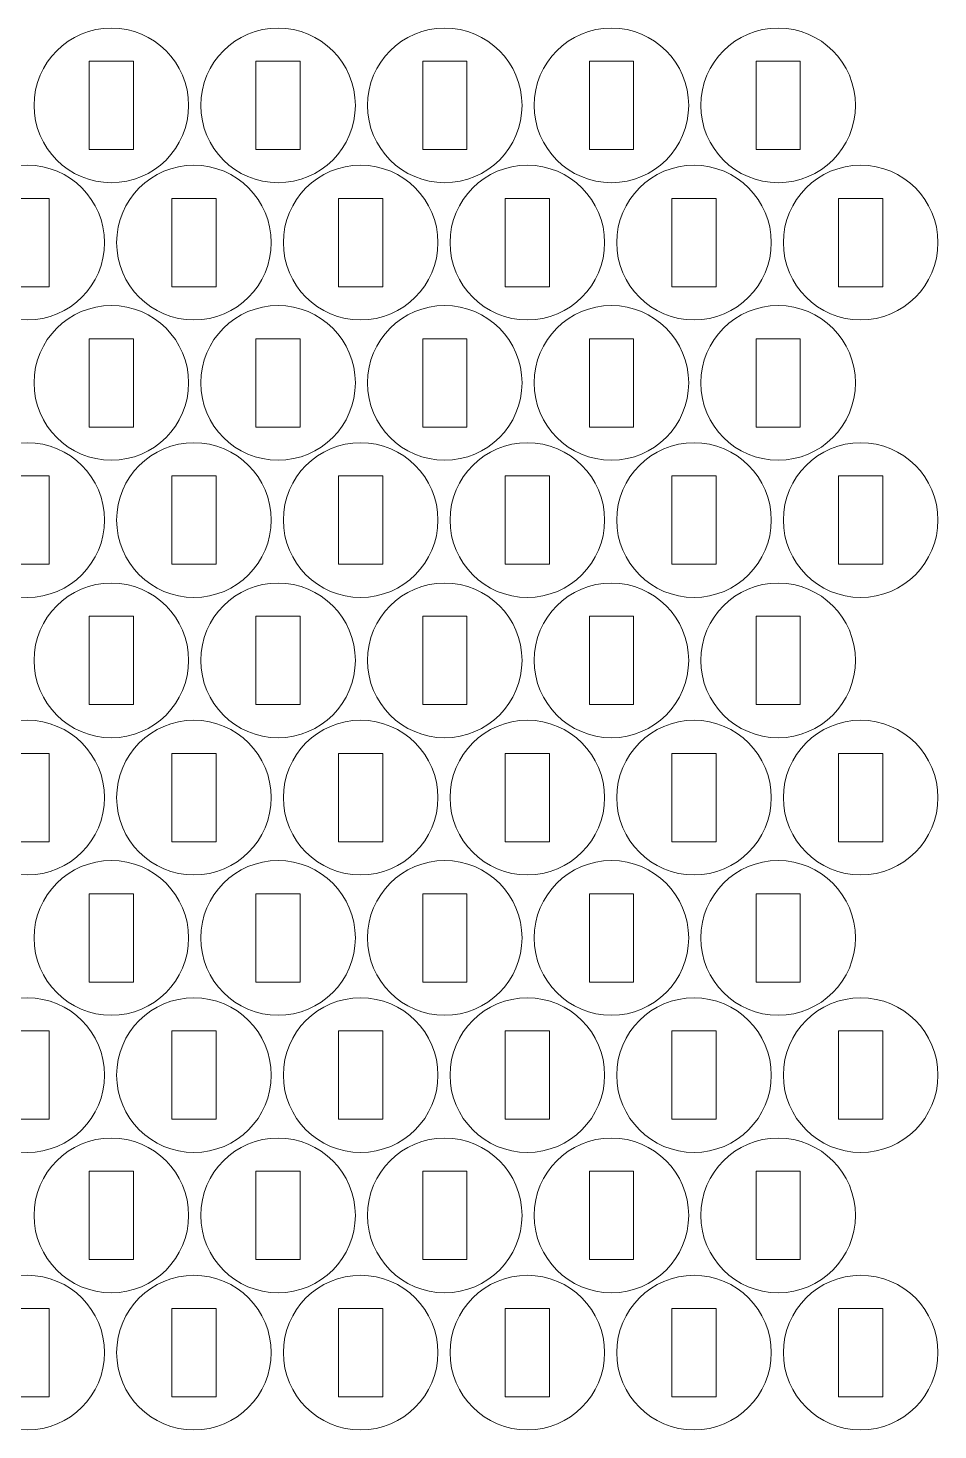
# Model space of a CAD drawing. Header units: millimetres. Extents: x -252 to 252, y -214 to 214.
# Drawn here: x 190.3 to 252.1, y -192.2 to -97 of the extents above; entities that cross this region are included whole.
import ezdxf

# ---------------------------------------------------------------- set-up
doc = ezdxf.new("R2010")
doc.units = ezdxf.units.MM
doc.header["$MEASUREMENT"] = 0
doc.layers.add('Camada 1', color=7, linetype='Continuous')

msp = doc.modelspace()

# ---------------------------------------------------------------- linework, layer by layer
at = {"layer": 'Camada 1', "lineweight": 20}
for points in [[(195.9205, -97.0143), (198.82, -97.0143), (201.1705, -99.3648), (201.1705, -102.2643), (201.1705, -102.2643), (201.1705, -105.1638), (198.82, -107.5143), (195.9205, -107.5143), (195.9205, -107.5143), (193.021, -107.5143), (190.6705, -105.1638), (190.6705, -102.2643), (190.6705, -102.2643), (190.6705, -99.3648), (193.021, -97.0143), (195.9205, -97.0143)], [(207.2447, -97.0143), (210.1442, -97.0143), (212.4947, -99.3648), (212.4947, -102.2643), (212.4947, -102.2643), (212.4947, -105.1638), (210.1442, -107.5143), (207.2447, -107.5143), (207.2447, -107.5143), (204.3452, -107.5143), (201.9947, -105.1638), (201.9947, -102.2643), (201.9947, -102.2643), (201.9947, -99.3648), (204.3452, -97.0143), (207.2447, -97.0143)], [(218.5689, -97.0143), (221.4684, -97.0143), (223.8189, -99.3648), (223.8189, -102.2643), (223.8189, -102.2643), (223.8189, -105.1638), (221.4684, -107.5143), (218.5689, -107.5143), (218.5689, -107.5143), (215.6694, -107.5143), (213.3189, -105.1638), (213.3189, -102.2643), (213.3189, -102.2643), (213.3189, -99.3648), (215.6694, -97.0143), (218.5689, -97.0143)], [(229.8931, -97.0143), (232.7926, -97.0143), (235.1431, -99.3648), (235.1431, -102.2643), (235.1431, -102.2643), (235.1431, -105.1638), (232.7926, -107.5143), (229.8931, -107.5143), (229.8931, -107.5143), (226.9936, -107.5143), (224.6431, -105.1638), (224.6431, -102.2643), (224.6431, -102.2643), (224.6431, -99.3648), (226.9936, -97.0143), (229.8931, -97.0143)], [(241.2173, -97.0143), (244.1168, -97.0143), (246.4673, -99.3648), (246.4673, -102.2643), (246.4673, -102.2643), (246.4673, -105.1638), (244.1168, -107.5143), (241.2173, -107.5143), (241.2173, -107.5143), (238.3178, -107.5143), (235.9673, -105.1638), (235.9673, -102.2643), (235.9673, -102.2643), (235.9673, -99.3648), (238.3178, -97.0143), (241.2173, -97.0143)], [(194.4205, -99.2643), (194.4205, -99.2643), (197.4205, -99.2643), (197.4205, -99.2643), (197.4205, -99.2643), (197.4205, -99.2643), (197.4205, -105.2643), (197.4205, -105.2643), (197.4205, -105.2643), (197.4205, -105.2643), (194.4205, -105.2643), (194.4205, -105.2643), (194.4205, -105.2643), (194.4205, -105.2643), (194.4205, -99.2643), (194.4205, -99.2643)], [(205.7447, -99.2643), (205.7447, -99.2643), (208.7447, -99.2643), (208.7447, -99.2643), (208.7447, -99.2643), (208.7447, -99.2643), (208.7447, -105.2643), (208.7447, -105.2643), (208.7447, -105.2643), (208.7447, -105.2643), (205.7447, -105.2643), (205.7447, -105.2643), (205.7447, -105.2643), (205.7447, -105.2643), (205.7447, -99.2643), (205.7447, -99.2643)], [(217.0689, -99.2643), (217.0689, -99.2643), (220.0689, -99.2643), (220.0689, -99.2643), (220.0689, -99.2643), (220.0689, -99.2643), (220.0689, -105.2643), (220.0689, -105.2643), (220.0689, -105.2643), (220.0689, -105.2643), (217.0689, -105.2643), (217.0689, -105.2643), (217.0689, -105.2643), (217.0689, -105.2643), (217.0689, -99.2643), (217.0689, -99.2643)], [(228.3931, -99.2643), (228.3931, -99.2643), (231.3931, -99.2643), (231.3931, -99.2643), (231.3931, -99.2643), (231.3931, -99.2643), (231.3931, -105.2643), (231.3931, -105.2643), (231.3931, -105.2643), (231.3931, -105.2643), (228.3931, -105.2643), (228.3931, -105.2643), (228.3931, -105.2643), (228.3931, -105.2643), (228.3931, -99.2643), (228.3931, -99.2643)], [(239.7173, -99.2643), (239.7173, -99.2643), (242.7173, -99.2643), (242.7173, -99.2643), (242.7173, -99.2643), (242.7173, -99.2643), (242.7173, -105.2643), (242.7173, -105.2643), (242.7173, -105.2643), (242.7173, -105.2643), (239.7173, -105.2643), (239.7173, -105.2643), (239.7173, -105.2643), (239.7173, -105.2643), (239.7173, -99.2643), (239.7173, -99.2643)], [(190.2055, -106.3277), (193.105, -106.3277), (195.4555, -108.6782), (195.4555, -111.5777), (195.4555, -111.5777), (195.4555, -114.4772), (193.105, -116.8277), (190.2055, -116.8277), (190.2055, -116.8277), (187.306, -116.8277), (184.9555, -114.4772), (184.9555, -111.5777), (184.9555, -111.5777), (184.9555, -108.6782), (187.306, -106.3277), (190.2055, -106.3277)], [(201.5297, -106.3277), (204.4292, -106.3277), (206.7797, -108.6782), (206.7797, -111.5777), (206.7797, -111.5777), (206.7797, -114.4772), (204.4292, -116.8277), (201.5297, -116.8277), (201.5297, -116.8277), (198.6302, -116.8277), (196.2797, -114.4772), (196.2797, -111.5777), (196.2797, -111.5777), (196.2797, -108.6782), (198.6302, -106.3277), (201.5297, -106.3277)], [(212.8539, -106.3277), (215.7534, -106.3277), (218.1039, -108.6782), (218.1039, -111.5777), (218.1039, -111.5777), (218.1039, -114.4772), (215.7534, -116.8277), (212.8539, -116.8277), (212.8539, -116.8277), (209.9544, -116.8277), (207.6039, -114.4772), (207.6039, -111.5777), (207.6039, -111.5777), (207.6039, -108.6782), (209.9544, -106.3277), (212.8539, -106.3277)], [(224.1781, -106.3277), (227.0776, -106.3277), (229.4281, -108.6782), (229.4281, -111.5777), (229.4281, -111.5777), (229.4281, -114.4772), (227.0776, -116.8277), (224.1781, -116.8277), (224.1781, -116.8277), (221.2786, -116.8277), (218.9281, -114.4772), (218.9281, -111.5777), (218.9281, -111.5777), (218.9281, -108.6782), (221.2786, -106.3277), (224.1781, -106.3277)], [(235.5023, -106.3277), (238.4018, -106.3277), (240.7523, -108.6782), (240.7523, -111.5777), (240.7523, -111.5777), (240.7523, -114.4772), (238.4018, -116.8277), (235.5023, -116.8277), (235.5023, -116.8277), (232.6028, -116.8277), (230.2523, -114.4772), (230.2523, -111.5777), (230.2523, -111.5777), (230.2523, -108.6782), (232.6028, -106.3277), (235.5023, -106.3277)], [(246.8265, -106.3277), (249.726, -106.3277), (252.0765, -108.6782), (252.0765, -111.5777), (252.0765, -111.5777), (252.0765, -114.4772), (249.726, -116.8277), (246.8265, -116.8277), (246.8265, -116.8277), (243.927, -116.8277), (241.5765, -114.4772), (241.5765, -111.5777), (241.5765, -111.5777), (241.5765, -108.6782), (243.927, -106.3277), (246.8265, -106.3277)], [(188.7055, -108.5777), (188.7055, -108.5777), (191.7055, -108.5777), (191.7055, -108.5777), (191.7055, -108.5777), (191.7055, -108.5777), (191.7055, -114.5777), (191.7055, -114.5777), (191.7055, -114.5777), (191.7055, -114.5777), (188.7055, -114.5777), (188.7055, -114.5777), (188.7055, -114.5777), (188.7055, -114.5777), (188.7055, -108.5777), (188.7055, -108.5777)], [(200.0297, -108.5777), (200.0297, -108.5777), (203.0297, -108.5777), (203.0297, -108.5777), (203.0297, -108.5777), (203.0297, -108.5777), (203.0297, -114.5777), (203.0297, -114.5777), (203.0297, -114.5777), (203.0297, -114.5777), (200.0297, -114.5777), (200.0297, -114.5777), (200.0297, -114.5777), (200.0297, -114.5777), (200.0297, -108.5777), (200.0297, -108.5777)], [(211.3539, -108.5777), (211.3539, -108.5777), (214.3539, -108.5777), (214.3539, -108.5777), (214.3539, -108.5777), (214.3539, -108.5777), (214.3539, -114.5777), (214.3539, -114.5777), (214.3539, -114.5777), (214.3539, -114.5777), (211.3539, -114.5777), (211.3539, -114.5777), (211.3539, -114.5777), (211.3539, -114.5777), (211.3539, -108.5777), (211.3539, -108.5777)], [(222.6781, -108.5777), (222.6781, -108.5777), (225.6781, -108.5777), (225.6781, -108.5777), (225.6781, -108.5777), (225.6781, -108.5777), (225.6781, -114.5777), (225.6781, -114.5777), (225.6781, -114.5777), (225.6781, -114.5777), (222.6781, -114.5777), (222.6781, -114.5777), (222.6781, -114.5777), (222.6781, -114.5777), (222.6781, -108.5777), (222.6781, -108.5777)], [(234.0023, -108.5777), (234.0023, -108.5777), (237.0023, -108.5777), (237.0023, -108.5777), (237.0023, -108.5777), (237.0023, -108.5777), (237.0023, -114.5777), (237.0023, -114.5777), (237.0023, -114.5777), (237.0023, -114.5777), (234.0023, -114.5777), (234.0023, -114.5777), (234.0023, -114.5777), (234.0023, -114.5777), (234.0023, -108.5777), (234.0023, -108.5777)], [(245.3265, -108.5777), (245.3265, -108.5777), (248.3265, -108.5777), (248.3265, -108.5777), (248.3265, -108.5777), (248.3265, -108.5777), (248.3265, -114.5777), (248.3265, -114.5777), (248.3265, -114.5777), (248.3265, -114.5777), (245.3265, -114.5777), (245.3265, -114.5777), (245.3265, -114.5777), (245.3265, -114.5777), (245.3265, -108.5777), (245.3265, -108.5777)], [(195.9205, -115.8527), (198.82, -115.8527), (201.1705, -118.2032), (201.1705, -121.1027), (201.1705, -121.1027), (201.1705, -124.0022), (198.82, -126.3527), (195.9205, -126.3527), (195.9205, -126.3527), (193.021, -126.3527), (190.6705, -124.0022), (190.6705, -121.1027), (190.6705, -121.1027), (190.6705, -118.2032), (193.021, -115.8527), (195.9205, -115.8527)], [(207.2447, -115.8527), (210.1442, -115.8527), (212.4947, -118.2032), (212.4947, -121.1027), (212.4947, -121.1027), (212.4947, -124.0022), (210.1442, -126.3527), (207.2447, -126.3527), (207.2447, -126.3527), (204.3452, -126.3527), (201.9947, -124.0022), (201.9947, -121.1027), (201.9947, -121.1027), (201.9947, -118.2032), (204.3452, -115.8527), (207.2447, -115.8527)], [(218.5689, -115.8527), (221.4684, -115.8527), (223.8189, -118.2032), (223.8189, -121.1027), (223.8189, -121.1027), (223.8189, -124.0022), (221.4684, -126.3527), (218.5689, -126.3527), (218.5689, -126.3527), (215.6694, -126.3527), (213.3189, -124.0022), (213.3189, -121.1027), (213.3189, -121.1027), (213.3189, -118.2032), (215.6694, -115.8527), (218.5689, -115.8527)], [(229.8931, -115.8527), (232.7926, -115.8527), (235.1431, -118.2032), (235.1431, -121.1027), (235.1431, -121.1027), (235.1431, -124.0022), (232.7926, -126.3527), (229.8931, -126.3527), (229.8931, -126.3527), (226.9936, -126.3527), (224.6431, -124.0022), (224.6431, -121.1027), (224.6431, -121.1027), (224.6431, -118.2032), (226.9936, -115.8527), (229.8931, -115.8527)], [(241.2173, -115.8527), (244.1168, -115.8527), (246.4673, -118.2032), (246.4673, -121.1027), (246.4673, -121.1027), (246.4673, -124.0022), (244.1168, -126.3527), (241.2173, -126.3527), (241.2173, -126.3527), (238.3178, -126.3527), (235.9673, -124.0022), (235.9673, -121.1027), (235.9673, -121.1027), (235.9673, -118.2032), (238.3178, -115.8527), (241.2173, -115.8527)], [(194.4205, -118.1027), (194.4205, -118.1027), (197.4205, -118.1027), (197.4205, -118.1027), (197.4205, -118.1027), (197.4205, -118.1027), (197.4205, -124.1027), (197.4205, -124.1027), (197.4205, -124.1027), (197.4205, -124.1027), (194.4205, -124.1027), (194.4205, -124.1027), (194.4205, -124.1027), (194.4205, -124.1027), (194.4205, -118.1027), (194.4205, -118.1027)], [(205.7447, -118.1027), (205.7447, -118.1027), (208.7447, -118.1027), (208.7447, -118.1027), (208.7447, -118.1027), (208.7447, -118.1027), (208.7447, -124.1027), (208.7447, -124.1027), (208.7447, -124.1027), (208.7447, -124.1027), (205.7447, -124.1027), (205.7447, -124.1027), (205.7447, -124.1027), (205.7447, -124.1027), (205.7447, -118.1027), (205.7447, -118.1027)], [(217.0689, -118.1027), (217.0689, -118.1027), (220.0689, -118.1027), (220.0689, -118.1027), (220.0689, -118.1027), (220.0689, -118.1027), (220.0689, -124.1027), (220.0689, -124.1027), (220.0689, -124.1027), (220.0689, -124.1027), (217.0689, -124.1027), (217.0689, -124.1027), (217.0689, -124.1027), (217.0689, -124.1027), (217.0689, -118.1027), (217.0689, -118.1027)], [(228.3931, -118.1027), (228.3931, -118.1027), (231.3931, -118.1027), (231.3931, -118.1027), (231.3931, -118.1027), (231.3931, -118.1027), (231.3931, -124.1027), (231.3931, -124.1027), (231.3931, -124.1027), (231.3931, -124.1027), (228.3931, -124.1027), (228.3931, -124.1027), (228.3931, -124.1027), (228.3931, -124.1027), (228.3931, -118.1027), (228.3931, -118.1027)], [(239.7173, -118.1027), (239.7173, -118.1027), (242.7173, -118.1027), (242.7173, -118.1027), (242.7173, -118.1027), (242.7173, -118.1027), (242.7173, -124.1027), (242.7173, -124.1027), (242.7173, -124.1027), (242.7173, -124.1027), (239.7173, -124.1027), (239.7173, -124.1027), (239.7173, -124.1027), (239.7173, -124.1027), (239.7173, -118.1027), (239.7173, -118.1027)], [(190.2055, -125.1661), (193.105, -125.1661), (195.4555, -127.5166), (195.4555, -130.4161), (195.4555, -130.4161), (195.4555, -133.3156), (193.105, -135.6661), (190.2055, -135.6661), (190.2055, -135.6661), (187.306, -135.6661), (184.9555, -133.3156), (184.9555, -130.4161), (184.9555, -130.4161), (184.9555, -127.5166), (187.306, -125.1661), (190.2055, -125.1661)], [(201.5297, -125.1661), (204.4292, -125.1661), (206.7797, -127.5166), (206.7797, -130.4161), (206.7797, -130.4161), (206.7797, -133.3156), (204.4292, -135.6661), (201.5297, -135.6661), (201.5297, -135.6661), (198.6302, -135.6661), (196.2797, -133.3156), (196.2797, -130.4161), (196.2797, -130.4161), (196.2797, -127.5166), (198.6302, -125.1661), (201.5297, -125.1661)], [(212.8539, -125.1661), (215.7534, -125.1661), (218.1039, -127.5166), (218.1039, -130.4161), (218.1039, -130.4161), (218.1039, -133.3156), (215.7534, -135.6661), (212.8539, -135.6661), (212.8539, -135.6661), (209.9544, -135.6661), (207.6039, -133.3156), (207.6039, -130.4161), (207.6039, -130.4161), (207.6039, -127.5166), (209.9544, -125.1661), (212.8539, -125.1661)], [(224.1781, -125.1661), (227.0776, -125.1661), (229.4281, -127.5166), (229.4281, -130.4161), (229.4281, -130.4161), (229.4281, -133.3156), (227.0776, -135.6661), (224.1781, -135.6661), (224.1781, -135.6661), (221.2786, -135.6661), (218.9281, -133.3156), (218.9281, -130.4161), (218.9281, -130.4161), (218.9281, -127.5166), (221.2786, -125.1661), (224.1781, -125.1661)], [(235.5023, -125.1661), (238.4018, -125.1661), (240.7523, -127.5166), (240.7523, -130.4161), (240.7523, -130.4161), (240.7523, -133.3156), (238.4018, -135.6661), (235.5023, -135.6661), (235.5023, -135.6661), (232.6028, -135.6661), (230.2523, -133.3156), (230.2523, -130.4161), (230.2523, -130.4161), (230.2523, -127.5166), (232.6028, -125.1661), (235.5023, -125.1661)], [(246.8265, -125.1661), (249.726, -125.1661), (252.0765, -127.5166), (252.0765, -130.4161), (252.0765, -130.4161), (252.0765, -133.3156), (249.726, -135.6661), (246.8265, -135.6661), (246.8265, -135.6661), (243.927, -135.6661), (241.5765, -133.3156), (241.5765, -130.4161), (241.5765, -130.4161), (241.5765, -127.5166), (243.927, -125.1661), (246.8265, -125.1661)], [(188.7055, -127.4161), (188.7055, -127.4161), (191.7055, -127.4161), (191.7055, -127.4161), (191.7055, -127.4161), (191.7055, -127.4161), (191.7055, -133.4161), (191.7055, -133.4161), (191.7055, -133.4161), (191.7055, -133.4161), (188.7055, -133.4161), (188.7055, -133.4161), (188.7055, -133.4161), (188.7055, -133.4161), (188.7055, -127.4161), (188.7055, -127.4161)], [(200.0297, -127.4161), (200.0297, -127.4161), (203.0297, -127.4161), (203.0297, -127.4161), (203.0297, -127.4161), (203.0297, -127.4161), (203.0297, -133.4161), (203.0297, -133.4161), (203.0297, -133.4161), (203.0297, -133.4161), (200.0297, -133.4161), (200.0297, -133.4161), (200.0297, -133.4161), (200.0297, -133.4161), (200.0297, -127.4161), (200.0297, -127.4161)], [(211.3539, -127.4161), (211.3539, -127.4161), (214.3539, -127.4161), (214.3539, -127.4161), (214.3539, -127.4161), (214.3539, -127.4161), (214.3539, -133.4161), (214.3539, -133.4161), (214.3539, -133.4161), (214.3539, -133.4161), (211.3539, -133.4161), (211.3539, -133.4161), (211.3539, -133.4161), (211.3539, -133.4161), (211.3539, -127.4161), (211.3539, -127.4161)], [(222.6781, -127.4161), (222.6781, -127.4161), (225.6781, -127.4161), (225.6781, -127.4161), (225.6781, -127.4161), (225.6781, -127.4161), (225.6781, -133.4161), (225.6781, -133.4161), (225.6781, -133.4161), (225.6781, -133.4161), (222.6781, -133.4161), (222.6781, -133.4161), (222.6781, -133.4161), (222.6781, -133.4161), (222.6781, -127.4161), (222.6781, -127.4161)], [(234.0023, -127.4161), (234.0023, -127.4161), (237.0023, -127.4161), (237.0023, -127.4161), (237.0023, -127.4161), (237.0023, -127.4161), (237.0023, -133.4161), (237.0023, -133.4161), (237.0023, -133.4161), (237.0023, -133.4161), (234.0023, -133.4161), (234.0023, -133.4161), (234.0023, -133.4161), (234.0023, -133.4161), (234.0023, -127.4161), (234.0023, -127.4161)], [(245.3265, -127.4161), (245.3265, -127.4161), (248.3265, -127.4161), (248.3265, -127.4161), (248.3265, -127.4161), (248.3265, -127.4161), (248.3265, -133.4161), (248.3265, -133.4161), (248.3265, -133.4161), (248.3265, -133.4161), (245.3265, -133.4161), (245.3265, -133.4161), (245.3265, -133.4161), (245.3265, -133.4161), (245.3265, -127.4161), (245.3265, -127.4161)], [(195.9205, -134.6911), (198.82, -134.6911), (201.1705, -137.0416), (201.1705, -139.9411), (201.1705, -139.9411), (201.1705, -142.8406), (198.82, -145.1911), (195.9205, -145.1911), (195.9205, -145.1911), (193.021, -145.1911), (190.6705, -142.8406), (190.6705, -139.9411), (190.6705, -139.9411), (190.6705, -137.0416), (193.021, -134.6911), (195.9205, -134.6911)], [(207.2447, -134.6911), (210.1442, -134.6911), (212.4947, -137.0416), (212.4947, -139.9411), (212.4947, -139.9411), (212.4947, -142.8406), (210.1442, -145.1911), (207.2447, -145.1911), (207.2447, -145.1911), (204.3452, -145.1911), (201.9947, -142.8406), (201.9947, -139.9411), (201.9947, -139.9411), (201.9947, -137.0416), (204.3452, -134.6911), (207.2447, -134.6911)], [(218.5689, -134.6911), (221.4684, -134.6911), (223.8189, -137.0416), (223.8189, -139.9411), (223.8189, -139.9411), (223.8189, -142.8406), (221.4684, -145.1911), (218.5689, -145.1911), (218.5689, -145.1911), (215.6694, -145.1911), (213.3189, -142.8406), (213.3189, -139.9411), (213.3189, -139.9411), (213.3189, -137.0416), (215.6694, -134.6911), (218.5689, -134.6911)], [(229.8931, -134.6911), (232.7926, -134.6911), (235.1431, -137.0416), (235.1431, -139.9411), (235.1431, -139.9411), (235.1431, -142.8406), (232.7926, -145.1911), (229.8931, -145.1911), (229.8931, -145.1911), (226.9936, -145.1911), (224.6431, -142.8406), (224.6431, -139.9411), (224.6431, -139.9411), (224.6431, -137.0416), (226.9936, -134.6911), (229.8931, -134.6911)], [(241.2173, -134.6911), (244.1168, -134.6911), (246.4673, -137.0416), (246.4673, -139.9411), (246.4673, -139.9411), (246.4673, -142.8406), (244.1168, -145.1911), (241.2173, -145.1911), (241.2173, -145.1911), (238.3178, -145.1911), (235.9673, -142.8406), (235.9673, -139.9411), (235.9673, -139.9411), (235.9673, -137.0416), (238.3178, -134.6911), (241.2173, -134.6911)], [(194.4205, -136.9411), (194.4205, -136.9411), (197.4205, -136.9411), (197.4205, -136.9411), (197.4205, -136.9411), (197.4205, -136.9411), (197.4205, -142.9411), (197.4205, -142.9411), (197.4205, -142.9411), (197.4205, -142.9411), (194.4205, -142.9411), (194.4205, -142.9411), (194.4205, -142.9411), (194.4205, -142.9411), (194.4205, -136.9411), (194.4205, -136.9411)], [(205.7447, -136.9411), (205.7447, -136.9411), (208.7447, -136.9411), (208.7447, -136.9411), (208.7447, -136.9411), (208.7447, -136.9411), (208.7447, -142.9411), (208.7447, -142.9411), (208.7447, -142.9411), (208.7447, -142.9411), (205.7447, -142.9411), (205.7447, -142.9411), (205.7447, -142.9411), (205.7447, -142.9411), (205.7447, -136.9411), (205.7447, -136.9411)], [(217.0689, -136.9411), (217.0689, -136.9411), (220.0689, -136.9411), (220.0689, -136.9411), (220.0689, -136.9411), (220.0689, -136.9411), (220.0689, -142.9411), (220.0689, -142.9411), (220.0689, -142.9411), (220.0689, -142.9411), (217.0689, -142.9411), (217.0689, -142.9411), (217.0689, -142.9411), (217.0689, -142.9411), (217.0689, -136.9411), (217.0689, -136.9411)], [(228.3931, -136.9411), (228.3931, -136.9411), (231.3931, -136.9411), (231.3931, -136.9411), (231.3931, -136.9411), (231.3931, -136.9411), (231.3931, -142.9411), (231.3931, -142.9411), (231.3931, -142.9411), (231.3931, -142.9411), (228.3931, -142.9411), (228.3931, -142.9411), (228.3931, -142.9411), (228.3931, -142.9411), (228.3931, -136.9411), (228.3931, -136.9411)], [(239.7173, -136.9411), (239.7173, -136.9411), (242.7173, -136.9411), (242.7173, -136.9411), (242.7173, -136.9411), (242.7173, -136.9411), (242.7173, -142.9411), (242.7173, -142.9411), (242.7173, -142.9411), (242.7173, -142.9411), (239.7173, -142.9411), (239.7173, -142.9411), (239.7173, -142.9411), (239.7173, -142.9411), (239.7173, -136.9411), (239.7173, -136.9411)], [(190.2055, -144.0045), (193.105, -144.0045), (195.4555, -146.355), (195.4555, -149.2545), (195.4555, -149.2545), (195.4555, -152.154), (193.105, -154.5045), (190.2055, -154.5045), (190.2055, -154.5045), (187.306, -154.5045), (184.9555, -152.154), (184.9555, -149.2545), (184.9555, -149.2545), (184.9555, -146.355), (187.306, -144.0045), (190.2055, -144.0045)], [(201.5297, -144.0045), (204.4292, -144.0045), (206.7797, -146.355), (206.7797, -149.2545), (206.7797, -149.2545), (206.7797, -152.154), (204.4292, -154.5045), (201.5297, -154.5045), (201.5297, -154.5045), (198.6302, -154.5045), (196.2797, -152.154), (196.2797, -149.2545), (196.2797, -149.2545), (196.2797, -146.355), (198.6302, -144.0045), (201.5297, -144.0045)], [(212.8539, -144.0045), (215.7534, -144.0045), (218.1039, -146.355), (218.1039, -149.2545), (218.1039, -149.2545), (218.1039, -152.154), (215.7534, -154.5045), (212.8539, -154.5045), (212.8539, -154.5045), (209.9544, -154.5045), (207.6039, -152.154), (207.6039, -149.2545), (207.6039, -149.2545), (207.6039, -146.355), (209.9544, -144.0045), (212.8539, -144.0045)], [(224.1781, -144.0045), (227.0776, -144.0045), (229.4281, -146.355), (229.4281, -149.2545), (229.4281, -149.2545), (229.4281, -152.154), (227.0776, -154.5045), (224.1781, -154.5045), (224.1781, -154.5045), (221.2786, -154.5045), (218.9281, -152.154), (218.9281, -149.2545), (218.9281, -149.2545), (218.9281, -146.355), (221.2786, -144.0045), (224.1781, -144.0045)], [(235.5023, -144.0045), (238.4018, -144.0045), (240.7523, -146.355), (240.7523, -149.2545), (240.7523, -149.2545), (240.7523, -152.154), (238.4018, -154.5045), (235.5023, -154.5045), (235.5023, -154.5045), (232.6028, -154.5045), (230.2523, -152.154), (230.2523, -149.2545), (230.2523, -149.2545), (230.2523, -146.355), (232.6028, -144.0045), (235.5023, -144.0045)], [(246.8265, -144.0045), (249.726, -144.0045), (252.0765, -146.355), (252.0765, -149.2545), (252.0765, -149.2545), (252.0765, -152.154), (249.726, -154.5045), (246.8265, -154.5045), (246.8265, -154.5045), (243.927, -154.5045), (241.5765, -152.154), (241.5765, -149.2545), (241.5765, -149.2545), (241.5765, -146.355), (243.927, -144.0045), (246.8265, -144.0045)], [(188.7055, -146.2545), (188.7055, -146.2545), (191.7055, -146.2545), (191.7055, -146.2545), (191.7055, -146.2545), (191.7055, -146.2545), (191.7055, -152.2545), (191.7055, -152.2545), (191.7055, -152.2545), (191.7055, -152.2545), (188.7055, -152.2545), (188.7055, -152.2545), (188.7055, -152.2545), (188.7055, -152.2545), (188.7055, -146.2545), (188.7055, -146.2545)], [(200.0297, -146.2545), (200.0297, -146.2545), (203.0297, -146.2545), (203.0297, -146.2545), (203.0297, -146.2545), (203.0297, -146.2545), (203.0297, -152.2545), (203.0297, -152.2545), (203.0297, -152.2545), (203.0297, -152.2545), (200.0297, -152.2545), (200.0297, -152.2545), (200.0297, -152.2545), (200.0297, -152.2545), (200.0297, -146.2545), (200.0297, -146.2545)], [(211.3539, -146.2545), (211.3539, -146.2545), (214.3539, -146.2545), (214.3539, -146.2545), (214.3539, -146.2545), (214.3539, -146.2545), (214.3539, -152.2545), (214.3539, -152.2545), (214.3539, -152.2545), (214.3539, -152.2545), (211.3539, -152.2545), (211.3539, -152.2545), (211.3539, -152.2545), (211.3539, -152.2545), (211.3539, -146.2545), (211.3539, -146.2545)], [(222.6781, -146.2545), (222.6781, -146.2545), (225.6781, -146.2545), (225.6781, -146.2545), (225.6781, -146.2545), (225.6781, -146.2545), (225.6781, -152.2545), (225.6781, -152.2545), (225.6781, -152.2545), (225.6781, -152.2545), (222.6781, -152.2545), (222.6781, -152.2545), (222.6781, -152.2545), (222.6781, -152.2545), (222.6781, -146.2545), (222.6781, -146.2545)], [(234.0023, -146.2545), (234.0023, -146.2545), (237.0023, -146.2545), (237.0023, -146.2545), (237.0023, -146.2545), (237.0023, -146.2545), (237.0023, -152.2545), (237.0023, -152.2545), (237.0023, -152.2545), (237.0023, -152.2545), (234.0023, -152.2545), (234.0023, -152.2545), (234.0023, -152.2545), (234.0023, -152.2545), (234.0023, -146.2545), (234.0023, -146.2545)], [(245.3265, -146.2545), (245.3265, -146.2545), (248.3265, -146.2545), (248.3265, -146.2545), (248.3265, -146.2545), (248.3265, -146.2545), (248.3265, -152.2545), (248.3265, -152.2545), (248.3265, -152.2545), (248.3265, -152.2545), (245.3265, -152.2545), (245.3265, -152.2545), (245.3265, -152.2545), (245.3265, -152.2545), (245.3265, -146.2545), (245.3265, -146.2545)], [(195.9205, -153.5295), (198.82, -153.5295), (201.1705, -155.88), (201.1705, -158.7795), (201.1705, -158.7795), (201.1705, -161.679), (198.82, -164.0295), (195.9205, -164.0295), (195.9205, -164.0295), (193.021, -164.0295), (190.6705, -161.679), (190.6705, -158.7795), (190.6705, -158.7795), (190.6705, -155.88), (193.021, -153.5295), (195.9205, -153.5295)], [(207.2447, -153.5295), (210.1442, -153.5295), (212.4947, -155.88), (212.4947, -158.7795), (212.4947, -158.7795), (212.4947, -161.679), (210.1442, -164.0295), (207.2447, -164.0295), (207.2447, -164.0295), (204.3452, -164.0295), (201.9947, -161.679), (201.9947, -158.7795), (201.9947, -158.7795), (201.9947, -155.88), (204.3452, -153.5295), (207.2447, -153.5295)], [(218.5689, -153.5295), (221.4684, -153.5295), (223.8189, -155.88), (223.8189, -158.7795), (223.8189, -158.7795), (223.8189, -161.679), (221.4684, -164.0295), (218.5689, -164.0295), (218.5689, -164.0295), (215.6694, -164.0295), (213.3189, -161.679), (213.3189, -158.7795), (213.3189, -158.7795), (213.3189, -155.88), (215.6694, -153.5295), (218.5689, -153.5295)], [(229.8931, -153.5295), (232.7926, -153.5295), (235.1431, -155.88), (235.1431, -158.7795), (235.1431, -158.7795), (235.1431, -161.679), (232.7926, -164.0295), (229.8931, -164.0295), (229.8931, -164.0295), (226.9936, -164.0295), (224.6431, -161.679), (224.6431, -158.7795), (224.6431, -158.7795), (224.6431, -155.88), (226.9936, -153.5295), (229.8931, -153.5295)], [(241.2173, -153.5295), (244.1168, -153.5295), (246.4673, -155.88), (246.4673, -158.7795), (246.4673, -158.7795), (246.4673, -161.679), (244.1168, -164.0295), (241.2173, -164.0295), (241.2173, -164.0295), (238.3178, -164.0295), (235.9673, -161.679), (235.9673, -158.7795), (235.9673, -158.7795), (235.9673, -155.88), (238.3178, -153.5295), (241.2173, -153.5295)], [(194.4205, -155.7795), (194.4205, -155.7795), (197.4205, -155.7795), (197.4205, -155.7795), (197.4205, -155.7795), (197.4205, -155.7795), (197.4205, -161.7795), (197.4205, -161.7795), (197.4205, -161.7795), (197.4205, -161.7795), (194.4205, -161.7795), (194.4205, -161.7795), (194.4205, -161.7795), (194.4205, -161.7795), (194.4205, -155.7795), (194.4205, -155.7795)], [(205.7447, -155.7795), (205.7447, -155.7795), (208.7447, -155.7795), (208.7447, -155.7795), (208.7447, -155.7795), (208.7447, -155.7795), (208.7447, -161.7795), (208.7447, -161.7795), (208.7447, -161.7795), (208.7447, -161.7795), (205.7447, -161.7795), (205.7447, -161.7795), (205.7447, -161.7795), (205.7447, -161.7795), (205.7447, -155.7795), (205.7447, -155.7795)], [(217.0689, -155.7795), (217.0689, -155.7795), (220.0689, -155.7795), (220.0689, -155.7795), (220.0689, -155.7795), (220.0689, -155.7795), (220.0689, -161.7795), (220.0689, -161.7795), (220.0689, -161.7795), (220.0689, -161.7795), (217.0689, -161.7795), (217.0689, -161.7795), (217.0689, -161.7795), (217.0689, -161.7795), (217.0689, -155.7795), (217.0689, -155.7795)], [(228.3931, -155.7795), (228.3931, -155.7795), (231.3931, -155.7795), (231.3931, -155.7795), (231.3931, -155.7795), (231.3931, -155.7795), (231.3931, -161.7795), (231.3931, -161.7795), (231.3931, -161.7795), (231.3931, -161.7795), (228.3931, -161.7795), (228.3931, -161.7795), (228.3931, -161.7795), (228.3931, -161.7795), (228.3931, -155.7795), (228.3931, -155.7795)], [(239.7173, -155.7795), (239.7173, -155.7795), (242.7173, -155.7795), (242.7173, -155.7795), (242.7173, -155.7795), (242.7173, -155.7795), (242.7173, -161.7795), (242.7173, -161.7795), (242.7173, -161.7795), (242.7173, -161.7795), (239.7173, -161.7795), (239.7173, -161.7795), (239.7173, -161.7795), (239.7173, -161.7795), (239.7173, -155.7795), (239.7173, -155.7795)], [(190.2055, -162.8429), (193.105, -162.8429), (195.4555, -165.1934), (195.4555, -168.0929), (195.4555, -168.0929), (195.4555, -170.9924), (193.105, -173.3429), (190.2055, -173.3429), (190.2055, -173.3429), (187.306, -173.3429), (184.9555, -170.9924), (184.9555, -168.0929), (184.9555, -168.0929), (184.9555, -165.1934), (187.306, -162.8429), (190.2055, -162.8429)], [(201.5297, -162.8429), (204.4292, -162.8429), (206.7797, -165.1934), (206.7797, -168.0929), (206.7797, -168.0929), (206.7797, -170.9924), (204.4292, -173.3429), (201.5297, -173.3429), (201.5297, -173.3429), (198.6302, -173.3429), (196.2797, -170.9924), (196.2797, -168.0929), (196.2797, -168.0929), (196.2797, -165.1934), (198.6302, -162.8429), (201.5297, -162.8429)], [(212.8539, -162.8429), (215.7534, -162.8429), (218.1039, -165.1934), (218.1039, -168.0929), (218.1039, -168.0929), (218.1039, -170.9924), (215.7534, -173.3429), (212.8539, -173.3429), (212.8539, -173.3429), (209.9544, -173.3429), (207.6039, -170.9924), (207.6039, -168.0929), (207.6039, -168.0929), (207.6039, -165.1934), (209.9544, -162.8429), (212.8539, -162.8429)], [(224.1781, -162.8429), (227.0776, -162.8429), (229.4281, -165.1934), (229.4281, -168.0929), (229.4281, -168.0929), (229.4281, -170.9924), (227.0776, -173.3429), (224.1781, -173.3429), (224.1781, -173.3429), (221.2786, -173.3429), (218.9281, -170.9924), (218.9281, -168.0929), (218.9281, -168.0929), (218.9281, -165.1934), (221.2786, -162.8429), (224.1781, -162.8429)], [(235.5023, -162.8429), (238.4018, -162.8429), (240.7523, -165.1934), (240.7523, -168.0929), (240.7523, -168.0929), (240.7523, -170.9924), (238.4018, -173.3429), (235.5023, -173.3429), (235.5023, -173.3429), (232.6028, -173.3429), (230.2523, -170.9924), (230.2523, -168.0929), (230.2523, -168.0929), (230.2523, -165.1934), (232.6028, -162.8429), (235.5023, -162.8429)], [(246.8265, -162.8429), (249.726, -162.8429), (252.0765, -165.1934), (252.0765, -168.0929), (252.0765, -168.0929), (252.0765, -170.9924), (249.726, -173.3429), (246.8265, -173.3429), (246.8265, -173.3429), (243.927, -173.3429), (241.5765, -170.9924), (241.5765, -168.0929), (241.5765, -168.0929), (241.5765, -165.1934), (243.927, -162.8429), (246.8265, -162.8429)], [(188.7055, -165.0929), (188.7055, -165.0929), (191.7055, -165.0929), (191.7055, -165.0929), (191.7055, -165.0929), (191.7055, -165.0929), (191.7055, -171.0929), (191.7055, -171.0929), (191.7055, -171.0929), (191.7055, -171.0929), (188.7055, -171.0929), (188.7055, -171.0929), (188.7055, -171.0929), (188.7055, -171.0929), (188.7055, -165.0929), (188.7055, -165.0929)], [(200.0297, -165.0929), (200.0297, -165.0929), (203.0297, -165.0929), (203.0297, -165.0929), (203.0297, -165.0929), (203.0297, -165.0929), (203.0297, -171.0929), (203.0297, -171.0929), (203.0297, -171.0929), (203.0297, -171.0929), (200.0297, -171.0929), (200.0297, -171.0929), (200.0297, -171.0929), (200.0297, -171.0929), (200.0297, -165.0929), (200.0297, -165.0929)], [(211.3539, -165.0929), (211.3539, -165.0929), (214.3539, -165.0929), (214.3539, -165.0929), (214.3539, -165.0929), (214.3539, -165.0929), (214.3539, -171.0929), (214.3539, -171.0929), (214.3539, -171.0929), (214.3539, -171.0929), (211.3539, -171.0929), (211.3539, -171.0929), (211.3539, -171.0929), (211.3539, -171.0929), (211.3539, -165.0929), (211.3539, -165.0929)], [(222.6781, -165.0929), (222.6781, -165.0929), (225.6781, -165.0929), (225.6781, -165.0929), (225.6781, -165.0929), (225.6781, -165.0929), (225.6781, -171.0929), (225.6781, -171.0929), (225.6781, -171.0929), (225.6781, -171.0929), (222.6781, -171.0929), (222.6781, -171.0929), (222.6781, -171.0929), (222.6781, -171.0929), (222.6781, -165.0929), (222.6781, -165.0929)], [(234.0023, -165.0929), (234.0023, -165.0929), (237.0023, -165.0929), (237.0023, -165.0929), (237.0023, -165.0929), (237.0023, -165.0929), (237.0023, -171.0929), (237.0023, -171.0929), (237.0023, -171.0929), (237.0023, -171.0929), (234.0023, -171.0929), (234.0023, -171.0929), (234.0023, -171.0929), (234.0023, -171.0929), (234.0023, -165.0929), (234.0023, -165.0929)], [(245.3265, -165.0929), (245.3265, -165.0929), (248.3265, -165.0929), (248.3265, -165.0929), (248.3265, -165.0929), (248.3265, -165.0929), (248.3265, -171.0929), (248.3265, -171.0929), (248.3265, -171.0929), (248.3265, -171.0929), (245.3265, -171.0929), (245.3265, -171.0929), (245.3265, -171.0929), (245.3265, -171.0929), (245.3265, -165.0929), (245.3265, -165.0929)], [(195.9205, -172.3679), (198.82, -172.3679), (201.1705, -174.7184), (201.1705, -177.6179), (201.1705, -177.6179), (201.1705, -180.5174), (198.82, -182.8679), (195.9205, -182.8679), (195.9205, -182.8679), (193.021, -182.8679), (190.6705, -180.5174), (190.6705, -177.6179), (190.6705, -177.6179), (190.6705, -174.7184), (193.021, -172.3679), (195.9205, -172.3679)], [(207.2447, -172.3679), (210.1442, -172.3679), (212.4947, -174.7184), (212.4947, -177.6179), (212.4947, -177.6179), (212.4947, -180.5174), (210.1442, -182.8679), (207.2447, -182.8679), (207.2447, -182.8679), (204.3452, -182.8679), (201.9947, -180.5174), (201.9947, -177.6179), (201.9947, -177.6179), (201.9947, -174.7184), (204.3452, -172.3679), (207.2447, -172.3679)], [(218.5689, -172.3679), (221.4684, -172.3679), (223.8189, -174.7184), (223.8189, -177.6179), (223.8189, -177.6179), (223.8189, -180.5174), (221.4684, -182.8679), (218.5689, -182.8679), (218.5689, -182.8679), (215.6694, -182.8679), (213.3189, -180.5174), (213.3189, -177.6179), (213.3189, -177.6179), (213.3189, -174.7184), (215.6694, -172.3679), (218.5689, -172.3679)], [(229.8931, -172.3679), (232.7926, -172.3679), (235.1431, -174.7184), (235.1431, -177.6179), (235.1431, -177.6179), (235.1431, -180.5174), (232.7926, -182.8679), (229.8931, -182.8679), (229.8931, -182.8679), (226.9936, -182.8679), (224.6431, -180.5174), (224.6431, -177.6179), (224.6431, -177.6179), (224.6431, -174.7184), (226.9936, -172.3679), (229.8931, -172.3679)], [(241.2173, -172.3679), (244.1168, -172.3679), (246.4673, -174.7184), (246.4673, -177.6179), (246.4673, -177.6179), (246.4673, -180.5174), (244.1168, -182.8679), (241.2173, -182.8679), (241.2173, -182.8679), (238.3178, -182.8679), (235.9673, -180.5174), (235.9673, -177.6179), (235.9673, -177.6179), (235.9673, -174.7184), (238.3178, -172.3679), (241.2173, -172.3679)], [(194.4205, -174.6179), (194.4205, -174.6179), (197.4205, -174.6179), (197.4205, -174.6179), (197.4205, -174.6179), (197.4205, -174.6179), (197.4205, -180.6179), (197.4205, -180.6179), (197.4205, -180.6179), (197.4205, -180.6179), (194.4205, -180.6179), (194.4205, -180.6179), (194.4205, -180.6179), (194.4205, -180.6179), (194.4205, -174.6179), (194.4205, -174.6179)], [(205.7447, -174.6179), (205.7447, -174.6179), (208.7447, -174.6179), (208.7447, -174.6179), (208.7447, -174.6179), (208.7447, -174.6179), (208.7447, -180.6179), (208.7447, -180.6179), (208.7447, -180.6179), (208.7447, -180.6179), (205.7447, -180.6179), (205.7447, -180.6179), (205.7447, -180.6179), (205.7447, -180.6179), (205.7447, -174.6179), (205.7447, -174.6179)], [(217.0689, -174.6179), (217.0689, -174.6179), (220.0689, -174.6179), (220.0689, -174.6179), (220.0689, -174.6179), (220.0689, -174.6179), (220.0689, -180.6179), (220.0689, -180.6179), (220.0689, -180.6179), (220.0689, -180.6179), (217.0689, -180.6179), (217.0689, -180.6179), (217.0689, -180.6179), (217.0689, -180.6179), (217.0689, -174.6179), (217.0689, -174.6179)], [(228.3931, -174.6179), (228.3931, -174.6179), (231.3931, -174.6179), (231.3931, -174.6179), (231.3931, -174.6179), (231.3931, -174.6179), (231.3931, -180.6179), (231.3931, -180.6179), (231.3931, -180.6179), (231.3931, -180.6179), (228.3931, -180.6179), (228.3931, -180.6179), (228.3931, -180.6179), (228.3931, -180.6179), (228.3931, -174.6179), (228.3931, -174.6179)], [(239.7173, -174.6179), (239.7173, -174.6179), (242.7173, -174.6179), (242.7173, -174.6179), (242.7173, -174.6179), (242.7173, -174.6179), (242.7173, -180.6179), (242.7173, -180.6179), (242.7173, -180.6179), (242.7173, -180.6179), (239.7173, -180.6179), (239.7173, -180.6179), (239.7173, -180.6179), (239.7173, -180.6179), (239.7173, -174.6179), (239.7173, -174.6179)], [(190.2055, -181.6813), (193.105, -181.6813), (195.4555, -184.0318), (195.4555, -186.9313), (195.4555, -186.9313), (195.4555, -189.8308), (193.105, -192.1813), (190.2055, -192.1813), (190.2055, -192.1813), (187.306, -192.1813), (184.9555, -189.8308), (184.9555, -186.9313), (184.9555, -186.9313), (184.9555, -184.0318), (187.306, -181.6813), (190.2055, -181.6813)], [(201.5297, -181.6813), (204.4292, -181.6813), (206.7797, -184.0318), (206.7797, -186.9313), (206.7797, -186.9313), (206.7797, -189.8308), (204.4292, -192.1813), (201.5297, -192.1813), (201.5297, -192.1813), (198.6302, -192.1813), (196.2797, -189.8308), (196.2797, -186.9313), (196.2797, -186.9313), (196.2797, -184.0318), (198.6302, -181.6813), (201.5297, -181.6813)], [(212.8539, -181.6813), (215.7534, -181.6813), (218.1039, -184.0318), (218.1039, -186.9313), (218.1039, -186.9313), (218.1039, -189.8308), (215.7534, -192.1813), (212.8539, -192.1813), (212.8539, -192.1813), (209.9544, -192.1813), (207.6039, -189.8308), (207.6039, -186.9313), (207.6039, -186.9313), (207.6039, -184.0318), (209.9544, -181.6813), (212.8539, -181.6813)], [(224.1781, -181.6813), (227.0776, -181.6813), (229.4281, -184.0318), (229.4281, -186.9313), (229.4281, -186.9313), (229.4281, -189.8308), (227.0776, -192.1813), (224.1781, -192.1813), (224.1781, -192.1813), (221.2786, -192.1813), (218.9281, -189.8308), (218.9281, -186.9313), (218.9281, -186.9313), (218.9281, -184.0318), (221.2786, -181.6813), (224.1781, -181.6813)], [(235.5023, -181.6813), (238.4018, -181.6813), (240.7523, -184.0318), (240.7523, -186.9313), (240.7523, -186.9313), (240.7523, -189.8308), (238.4018, -192.1813), (235.5023, -192.1813), (235.5023, -192.1813), (232.6028, -192.1813), (230.2523, -189.8308), (230.2523, -186.9313), (230.2523, -186.9313), (230.2523, -184.0318), (232.6028, -181.6813), (235.5023, -181.6813)], [(246.8265, -181.6813), (249.726, -181.6813), (252.0765, -184.0318), (252.0765, -186.9313), (252.0765, -186.9313), (252.0765, -189.8308), (249.726, -192.1813), (246.8265, -192.1813), (246.8265, -192.1813), (243.927, -192.1813), (241.5765, -189.8308), (241.5765, -186.9313), (241.5765, -186.9313), (241.5765, -184.0318), (243.927, -181.6813), (246.8265, -181.6813)], [(188.7055, -183.9313), (188.7055, -183.9313), (191.7055, -183.9313), (191.7055, -183.9313), (191.7055, -183.9313), (191.7055, -183.9313), (191.7055, -189.9313), (191.7055, -189.9313), (191.7055, -189.9313), (191.7055, -189.9313), (188.7055, -189.9313), (188.7055, -189.9313), (188.7055, -189.9313), (188.7055, -189.9313), (188.7055, -183.9313), (188.7055, -183.9313)], [(200.0297, -183.9313), (200.0297, -183.9313), (203.0297, -183.9313), (203.0297, -183.9313), (203.0297, -183.9313), (203.0297, -183.9313), (203.0297, -189.9313), (203.0297, -189.9313), (203.0297, -189.9313), (203.0297, -189.9313), (200.0297, -189.9313), (200.0297, -189.9313), (200.0297, -189.9313), (200.0297, -189.9313), (200.0297, -183.9313), (200.0297, -183.9313)], [(211.3539, -183.9313), (211.3539, -183.9313), (214.3539, -183.9313), (214.3539, -183.9313), (214.3539, -183.9313), (214.3539, -183.9313), (214.3539, -189.9313), (214.3539, -189.9313), (214.3539, -189.9313), (214.3539, -189.9313), (211.3539, -189.9313), (211.3539, -189.9313), (211.3539, -189.9313), (211.3539, -189.9313), (211.3539, -183.9313), (211.3539, -183.9313)], [(222.6781, -183.9313), (222.6781, -183.9313), (225.6781, -183.9313), (225.6781, -183.9313), (225.6781, -183.9313), (225.6781, -183.9313), (225.6781, -189.9313), (225.6781, -189.9313), (225.6781, -189.9313), (225.6781, -189.9313), (222.6781, -189.9313), (222.6781, -189.9313), (222.6781, -189.9313), (222.6781, -189.9313), (222.6781, -183.9313), (222.6781, -183.9313)], [(234.0023, -183.9313), (234.0023, -183.9313), (237.0023, -183.9313), (237.0023, -183.9313), (237.0023, -183.9313), (237.0023, -183.9313), (237.0023, -189.9313), (237.0023, -189.9313), (237.0023, -189.9313), (237.0023, -189.9313), (234.0023, -189.9313), (234.0023, -189.9313), (234.0023, -189.9313), (234.0023, -189.9313), (234.0023, -183.9313), (234.0023, -183.9313)], [(245.3265, -183.9313), (245.3265, -183.9313), (248.3265, -183.9313), (248.3265, -183.9313), (248.3265, -183.9313), (248.3265, -183.9313), (248.3265, -189.9313), (248.3265, -189.9313), (248.3265, -189.9313), (248.3265, -189.9313), (245.3265, -189.9313), (245.3265, -189.9313), (245.3265, -189.9313), (245.3265, -189.9313), (245.3265, -183.9313), (245.3265, -183.9313)]]:
    msp.add_open_spline(points, degree=3, knots=[0, 0, 0, 0, 0.2, 0.2, 0.2, 0.2, 0.4, 0.4, 0.4, 0.4, 0.6, 0.6, 0.6, 0.6, 1, 1, 1, 1], dxfattribs=at)

doc.saveas('drawing.dxf')
